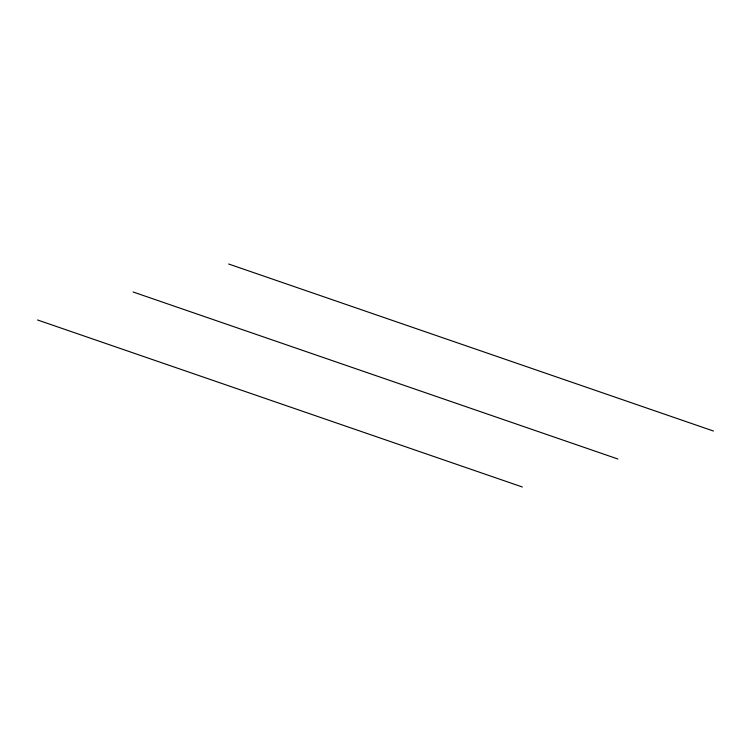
<?xml version="1.0" encoding="UTF-8"?>
<svg xmlns="http://www.w3.org/2000/svg" width="751" height="751" viewBox="0 0 751 751"><rect width="100%" height="100%" fill="white"/><g stroke="black" fill="none" stroke-linecap="round" stroke-linejoin="round"><path stroke-width="1.13" d="M228.651 264.005L713.45 431.027M133.105 291.989L617.895 459.011M37.55 319.973L522.349 486.995"/></g></svg>
